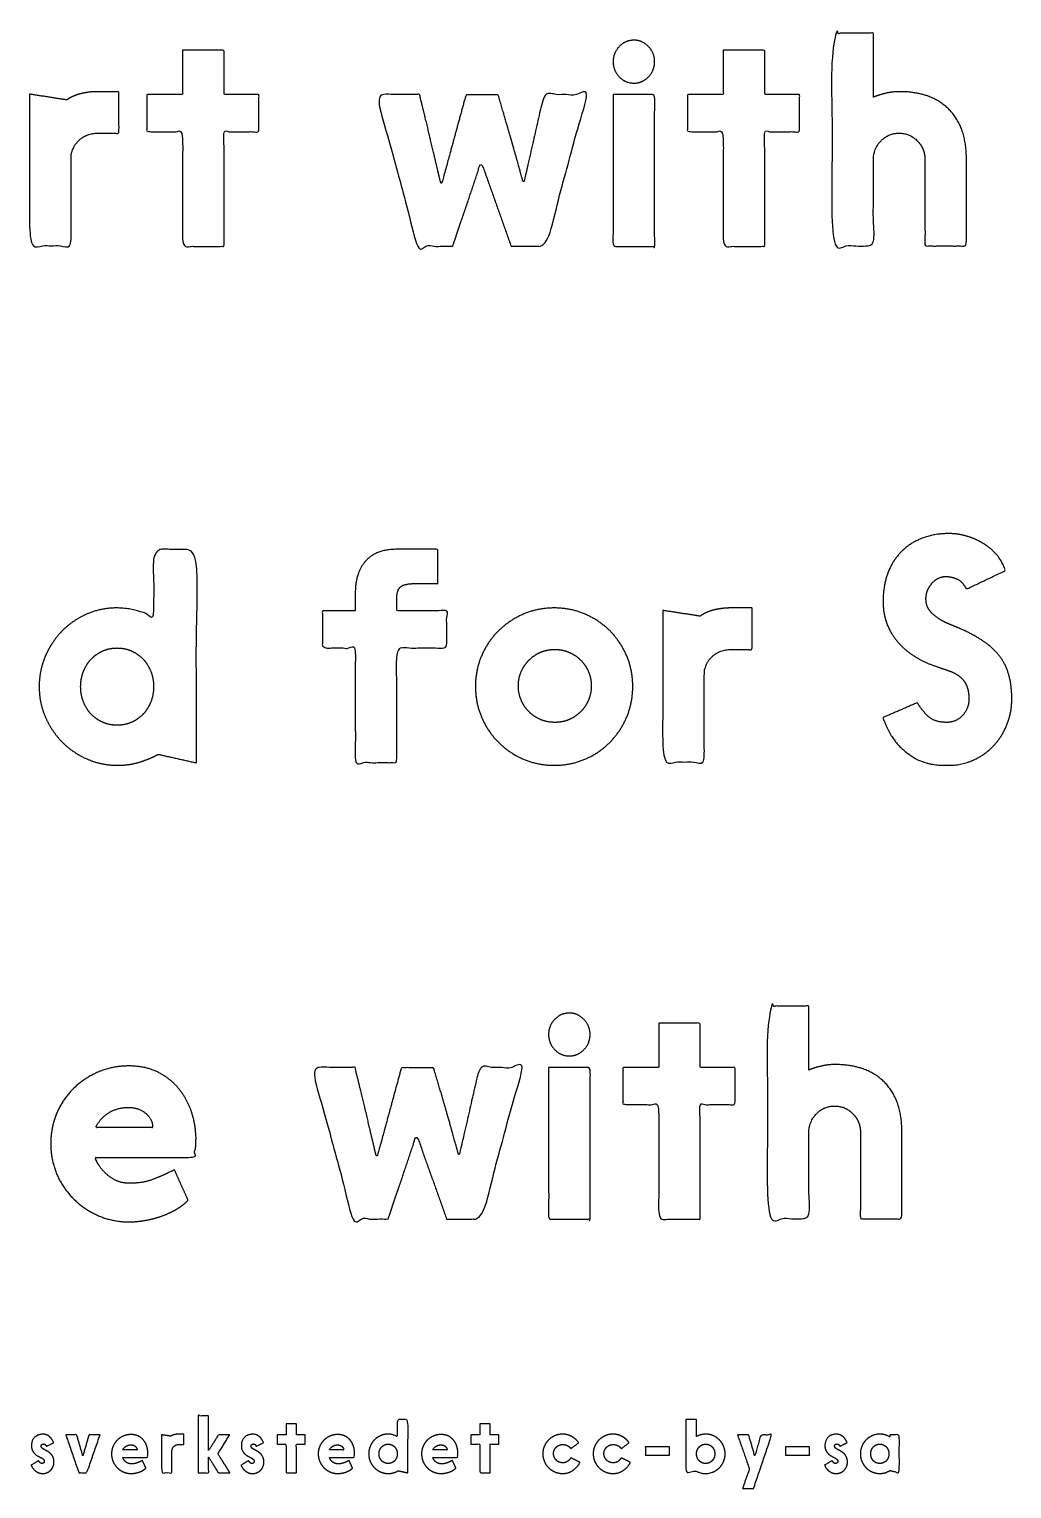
# Model space of a CAD drawing. Header units: millimetres. Extents: x 13 to 2477, y 20 to 1156.
# Drawn here: x 248.3 to 420, y 898.4 to 1153.5 of the extents above; entities that cross this region are included whole.
import ezdxf

# ---------------------------------------------------------------- set-up
doc = ezdxf.new("R2010")
doc.units = ezdxf.units.MM
doc.header["$MEASUREMENT"] = 0
doc.layers.add('Work layer', color=254, linetype='Continuous', true_color=0xdddddd)

msp = doc.modelspace()

# ---------------------------------------------------------------- linework, layer by layer
at = {"layer": 'Work layer'}
for points, knots in [([(395.85, 1141.64), (396.9, 1142.06), (398.03, 1142.33), (399.17, 1142.6), (400.38, 1142.6), (405.95, 1142.6), (409.03, 1139.53), (412.1, 1136.47), (412.1, 1130.84), (412.1, 1123.24), (412.1, 1115.63), (408.48, 1115.63), (404.85, 1115.63), (404.85, 1123.19), (404.85, 1130.74), (404.85, 1132.65), (403.53, 1134), (402.22, 1135.35), (400.35, 1135.35), (398.49, 1135.35), (397.17, 1134), (395.85, 1132.65), (395.85, 1130.74), (395.85, 1123.19), (395.85, 1115.63), (392.23, 1115.63), (388.6, 1115.63), (388.6, 1134.23), (388.6, 1152.82), (392.23, 1152.82), (395.85, 1152.82), (395.85, 1147.23), (395.85, 1141.64)], [0, 0, 0, 1, 1, 2, 2, 3, 3, 4, 4, 5, 5, 6, 6, 7, 7, 8, 8, 9, 9, 10, 10, 11, 11, 12, 12, 13, 13, 14, 14, 15, 15, 16, 16, 16]), ([(350.35, 1147.88), (350.35, 1149.35), (351.41, 1150.48), (352.47, 1151.6), (354.01, 1151.6), (355.43, 1151.6), (356.52, 1150.48), (357.6, 1149.35), (357.6, 1147.88), (357.6, 1146.29), (356.52, 1145.19), (355.43, 1144.1), (354.01, 1144.1), (352.47, 1144.1), (351.41, 1145.19), (350.35, 1146.29), (350.35, 1147.88)], [0, 0, 0, 1, 1, 2, 2, 3, 3, 4, 4, 5, 5, 6, 6, 7, 7, 8, 8, 8]), ([(275.1, 1149.85), (278.73, 1149.85), (282.35, 1149.85), (282.35, 1145.97), (282.35, 1142.1), (285.4, 1142.1), (288.45, 1142.1), (288.45, 1138.85), (288.45, 1135.6), (285.4, 1135.6), (282.35, 1135.6), (282.35, 1125.58), (282.35, 1115.56), (278.73, 1115.56), (275.1, 1115.56), (275.1, 1125.58), (275.1, 1135.6), (271.98, 1135.6), (268.85, 1135.6), (268.85, 1138.85), (268.85, 1142.1), (271.98, 1142.1), (275.1, 1142.1), (275.1, 1145.97), (275.1, 1149.85)], [0, 0, 0, 1, 1, 2, 2, 3, 3, 4, 4, 5, 5, 6, 6, 7, 7, 8, 8, 9, 9, 10, 10, 11, 11, 12, 12, 12]), ([(369.6, 1149.85), (373.23, 1149.85), (376.85, 1149.85), (376.85, 1145.97), (376.85, 1142.1), (379.9, 1142.1), (382.95, 1142.1), (382.95, 1138.85), (382.95, 1135.6), (379.9, 1135.6), (376.85, 1135.6), (376.85, 1125.58), (376.85, 1115.56), (373.23, 1115.56), (369.6, 1115.56), (369.6, 1125.58), (369.6, 1135.6), (366.48, 1135.6), (363.35, 1135.6), (363.35, 1138.85), (363.35, 1142.1), (366.48, 1142.1), (369.6, 1142.1), (369.6, 1145.97), (369.6, 1149.85)], [0, 0, 0, 1, 1, 2, 2, 3, 3, 4, 4, 5, 5, 6, 6, 7, 7, 8, 8, 9, 9, 10, 10, 11, 11, 12, 12, 12]), ([(332.52, 1115.6), (329.9, 1122.97), (327.27, 1130.33), (325.95, 1126.36), (324.89, 1123.18), (324.41, 1121.8), (323.96, 1120.5), (323.51, 1119.2), (323.17, 1118.14), (322.82, 1117.08), (322.58, 1116.39), (322.34, 1115.7), (322.29, 1115.6), (319.22, 1115.6), (316.14, 1115.6), (312.57, 1128.85), (308.99, 1142.1), (312.75, 1142.1), (316.51, 1142.1), (317.74, 1137.17), (318.45, 1134.12), (319.17, 1131.07), (319.56, 1129.4), (319.96, 1127.74), (320.09, 1127.18), (320.22, 1126.62), (320.28, 1126.62), (320.33, 1126.62), (320.44, 1126.73), (322.53, 1134.39), (324.62, 1142.04), (327.43, 1142.04), (330.24, 1142.04), (331.67, 1137.27), (332.52, 1134.31), (333.37, 1131.34), (333.82, 1129.7), (334.27, 1128.05), (334.43, 1127.47), (334.59, 1126.89), (334.64, 1126.89), (334.69, 1126.89), (334.8, 1126.99), (336.52, 1134.55), (338.24, 1142.1), (342.01, 1142.1), (345.77, 1142.1), (342.19, 1128.85), (338.61, 1115.6), (335.57, 1115.6), (332.52, 1115.6)], [0, 0, 0, 1, 1, 2, 2, 3, 3, 4, 4, 5, 5, 6, 6, 7, 7, 8, 8, 9, 9, 10, 10, 11, 11, 12, 12, 13, 13, 14, 14, 15, 15, 16, 16, 17, 17, 18, 18, 19, 19, 20, 20, 21, 21, 22, 22, 23, 23, 24, 24, 25, 25, 25]), ([(248.35, 1142.17), (251.6, 1141.67), (254.86, 1141.16), (256.03, 1141.96), (257.43, 1142.28), (258.84, 1142.6), (260.22, 1142.6), (262.1, 1142.6), (263.98, 1142.6), (263.98, 1138.97), (263.98, 1135.34), (262.1, 1135.34), (260.22, 1135.34), (258.36, 1135.34), (257.03, 1134.14), (255.71, 1132.95), (255.6, 1131.09), (255.6, 1123.38), (255.6, 1115.67), (251.98, 1115.67), (248.35, 1115.67), (248.35, 1128.92), (248.35, 1142.17)], [0, 0, 0, 1, 1, 2, 2, 3, 3, 4, 4, 5, 5, 6, 6, 7, 7, 8, 8, 9, 9, 10, 10, 11, 11, 11]), ([(350.35, 1142.1), (353.98, 1142.1), (357.6, 1142.1), (357.6, 1128.82), (357.6, 1115.54), (353.98, 1115.54), (350.35, 1115.54), (350.35, 1128.82), (350.35, 1142.1)], [0, 0, 0, 1, 1, 2, 2, 3, 3, 4, 4, 4]), ([(403.51, 1035.81), (404.3, 1034.49), (405.42, 1033.43), (406.55, 1032.37), (408.65, 1032.37), (410.33, 1032.37), (411.43, 1033.59), (412.53, 1034.81), (412.53, 1036.4), (412.53, 1037.83), (412.14, 1038.76), (411.74, 1039.69), (411.03, 1040.3), (410.32, 1040.91), (409.3, 1041.28), (408.27, 1041.65), (407.06, 1042.08), (405, 1042.71), (403.27, 1043.77), (401.53, 1044.83), (400.24, 1046.27), (398.95, 1047.7), (398.24, 1049.53), (397.53, 1051.36), (397.53, 1053.53), (397.53, 1056.24), (398.34, 1058.42), (399.16, 1060.59), (400.65, 1062.13), (402.15, 1063.67), (404.28, 1064.52), (406.41, 1065.37), (409.06, 1065.37), (410.49, 1065.37), (412.03, 1064.95), (413.56, 1064.53), (414.91, 1063.73), (416.27, 1062.92), (417.33, 1061.72), (418.39, 1060.52), (418.92, 1058.91), (415.5, 1057.27), (412.08, 1055.64), (411.45, 1057.02), (410.41, 1057.44), (409.38, 1057.87), (408.58, 1057.87), (407.1, 1057.87), (406.07, 1056.67), (405.03, 1055.47), (405.03, 1053.98), (405.03, 1052.81), (405.61, 1052.01), (406.19, 1051.21), (407.06, 1050.63), (407.93, 1050.04), (408.87, 1049.64), (409.82, 1049.24), (410.61, 1048.92), (413.08, 1047.86), (414.87, 1046.69), (416.66, 1045.52), (417.8, 1044.08), (418.93, 1042.64), (419.48, 1040.78), (420.03, 1038.92), (420.03, 1036.47), (420.03, 1034.07), (419.17, 1031.94), (418.3, 1029.81), (416.81, 1028.24), (415.31, 1026.67), (413.29, 1025.77), (411.27, 1024.87), (408.97, 1024.87), (408.73, 1024.87), (408.49, 1024.87), (405.14, 1024.87), (403.01, 1026.16), (400.89, 1027.46), (399.68, 1029.04), (398.27, 1030.83), (397.53, 1033.21), (400.52, 1034.51), (403.51, 1035.81)], [0, 0, 0, 1, 1, 2, 2, 3, 3, 4, 4, 5, 5, 6, 6, 7, 7, 8, 8, 9, 9, 10, 10, 11, 11, 12, 12, 13, 13, 14, 14, 15, 15, 16, 16, 17, 17, 18, 18, 19, 19, 20, 20, 21, 21, 22, 22, 23, 23, 24, 24, 25, 25, 26, 26, 27, 27, 28, 28, 29, 29, 30, 30, 31, 31, 32, 32, 33, 33, 34, 34, 35, 35, 36, 36, 37, 37, 38, 38, 39, 39, 40, 40, 41, 41, 42, 42, 42]), ([(277.53, 1025.29), (274.19, 1026.04), (270.84, 1026.79), (269.41, 1025.99), (267.6, 1025.43), (265.8, 1024.87), (263.73, 1024.87), (260.91, 1024.87), (258.42, 1025.96), (255.93, 1027.05), (254.07, 1028.91), (252.21, 1030.78), (251.12, 1033.29), (250.03, 1035.79), (250.03, 1038.62), (250.03, 1041.44), (251.11, 1043.95), (252.18, 1046.45), (254.01, 1048.32), (255.84, 1050.18), (258.31, 1051.27), (260.77, 1052.37), (263.54, 1052.37), (265.37, 1052.37), (266.99, 1051.92), (268.62, 1051.48), (270.03, 1050.69), (270.03, 1056.63), (270.03, 1062.57), (273.78, 1062.57), (277.53, 1062.57), (277.53, 1043.93), (277.53, 1025.29)], [0, 0, 0, 1, 1, 2, 2, 3, 3, 4, 4, 5, 5, 6, 6, 7, 7, 8, 8, 9, 9, 10, 10, 11, 11, 12, 12, 13, 13, 14, 14, 15, 15, 16, 16, 16]), ([(305.28, 1054.95), (305.28, 1058.52), (307.09, 1060.57), (308.91, 1062.62), (312.48, 1062.62), (316.08, 1062.62), (319.69, 1062.62), (319.69, 1059.62), (319.69, 1056.62), (317.57, 1056.62), (315.45, 1056.62), (314.02, 1056.62), (313.27, 1056.11), (312.53, 1055.6), (312.53, 1053.96), (312.53, 1052.91), (312.53, 1051.87), (316.91, 1051.87), (321.28, 1051.87), (321.28, 1048.62), (321.28, 1045.37), (316.91, 1045.37), (312.53, 1045.37), (312.53, 1035.35), (312.53, 1025.33), (308.91, 1025.33), (305.28, 1025.33), (305.28, 1035.35), (305.28, 1045.37), (302.41, 1045.37), (299.53, 1045.37), (299.53, 1048.62), (299.53, 1051.87), (302.41, 1051.87), (305.28, 1051.87), (305.28, 1053.41), (305.28, 1054.95)], [0, 0, 0, 1, 1, 2, 2, 3, 3, 4, 4, 5, 5, 6, 6, 7, 7, 8, 8, 9, 9, 10, 10, 11, 11, 12, 12, 13, 13, 14, 14, 15, 15, 16, 16, 17, 17, 18, 18, 18]), ([(326.28, 1038.67), (326.28, 1041.49), (327.35, 1044), (328.41, 1046.5), (330.31, 1048.37), (332.2, 1050.23), (334.7, 1051.3), (337.21, 1052.37), (340.09, 1052.37), (342.91, 1052.37), (345.41, 1051.3), (347.92, 1050.23), (349.78, 1048.37), (351.65, 1046.5), (352.72, 1044), (353.78, 1041.49), (353.78, 1038.67), (353.78, 1035.79), (352.72, 1033.29), (351.65, 1030.78), (349.78, 1028.89), (347.92, 1027), (345.41, 1025.93), (342.91, 1024.87), (340.09, 1024.87), (337.21, 1024.87), (334.7, 1025.93), (332.2, 1027), (330.31, 1028.89), (328.41, 1030.78), (327.35, 1033.29), (326.28, 1035.79), (326.28, 1038.67)], [0, 0, 0, 1, 1, 2, 2, 3, 3, 4, 4, 5, 5, 6, 6, 7, 7, 8, 8, 9, 9, 10, 10, 11, 11, 12, 12, 13, 13, 14, 14, 15, 15, 16, 16, 16]), ([(359.03, 1051.94), (362.28, 1051.44), (365.54, 1050.93), (366.71, 1051.73), (368.11, 1052.05), (369.52, 1052.37), (370.9, 1052.37), (372.78, 1052.37), (374.66, 1052.37), (374.66, 1048.73), (374.66, 1045.1), (372.78, 1045.1), (370.9, 1045.1), (369.04, 1045.1), (367.71, 1043.91), (366.39, 1042.72), (366.28, 1040.86), (366.28, 1033.15), (366.28, 1025.44), (362.66, 1025.44), (359.03, 1025.44), (359.03, 1038.69), (359.03, 1051.94)], [0, 0, 0, 1, 1, 2, 2, 3, 3, 4, 4, 5, 5, 6, 6, 7, 7, 8, 8, 9, 9, 10, 10, 11, 11, 11]), ([(257.28, 1038.62), (257.28, 1037.2), (257.77, 1035.95), (258.27, 1034.7), (259.12, 1033.8), (259.98, 1032.9), (261.14, 1032.38), (262.31, 1031.87), (263.66, 1031.87), (265, 1031.87), (266.17, 1032.38), (267.34, 1032.9), (268.19, 1033.8), (269.05, 1034.7), (269.54, 1035.95), (270.03, 1037.2), (270.03, 1038.62), (270.03, 1040.03), (269.54, 1041.28), (269.05, 1042.53), (268.19, 1043.43), (267.34, 1044.33), (266.17, 1044.85), (265, 1045.37), (263.66, 1045.37), (262.31, 1045.37), (261.14, 1044.85), (259.98, 1044.33), (259.12, 1043.43), (258.27, 1042.53), (257.77, 1041.28), (257.28, 1040.03), (257.28, 1038.62)], [0, 0, 0, 1, 1, 2, 2, 3, 3, 4, 4, 5, 5, 6, 6, 7, 7, 8, 8, 9, 9, 10, 10, 11, 11, 12, 12, 13, 13, 14, 14, 15, 15, 16, 16, 16]), ([(333.78, 1038.77), (333.78, 1037.4), (334.28, 1036.25), (334.78, 1035.09), (335.64, 1034.23), (336.51, 1033.36), (337.66, 1032.86), (338.82, 1032.37), (340.18, 1032.37), (341.5, 1032.37), (342.65, 1032.86), (343.81, 1033.36), (344.67, 1034.23), (345.54, 1035.09), (346.03, 1036.25), (346.53, 1037.4), (346.53, 1038.77), (346.53, 1040.08), (346.03, 1041.23), (345.54, 1042.39), (344.67, 1043.25), (343.81, 1044.12), (342.65, 1044.62), (341.5, 1045.12), (340.18, 1045.12), (338.82, 1045.12), (337.66, 1044.62), (336.51, 1044.12), (335.64, 1043.25), (334.78, 1042.39), (334.28, 1041.23), (333.78, 1040.08), (333.78, 1038.77)], [0, 0, 0, 1, 1, 2, 2, 3, 3, 4, 4, 5, 5, 6, 6, 7, 7, 8, 8, 9, 9, 10, 10, 11, 11, 12, 12, 13, 13, 14, 14, 15, 15, 16, 16, 16]), ([(384.57, 971.61), (385.62, 972.04), (386.75, 972.3), (387.88, 972.57), (389.09, 972.57), (394.67, 972.57), (397.74, 969.51), (400.82, 966.44), (400.82, 960.82), (400.82, 953.21), (400.82, 945.61), (397.19, 945.61), (393.57, 945.61), (393.57, 953.16), (393.57, 960.71), (393.57, 962.62), (392.25, 963.97), (390.93, 965.32), (389.07, 965.32), (387.21, 965.32), (385.89, 963.97), (384.57, 962.62), (384.57, 960.71), (384.57, 953.16), (384.57, 945.61), (380.94, 945.61), (377.32, 945.61), (377.32, 964.2), (377.32, 982.79), (380.94, 982.79), (384.57, 982.79), (384.57, 977.2), (384.57, 971.61)], [0, 0, 0, 1, 1, 2, 2, 3, 3, 4, 4, 5, 5, 6, 6, 7, 7, 8, 8, 9, 9, 10, 10, 11, 11, 12, 12, 13, 13, 14, 14, 15, 15, 16, 16, 16]), ([(339.07, 977.85), (339.07, 979.33), (340.13, 980.45), (341.19, 981.57), (342.72, 981.57), (344.15, 981.57), (345.24, 980.45), (346.32, 979.33), (346.32, 977.85), (346.32, 976.26), (345.24, 975.17), (344.15, 974.07), (342.72, 974.07), (341.19, 974.07), (340.13, 975.17), (339.07, 976.26), (339.07, 977.85)], [0, 0, 0, 1, 1, 2, 2, 3, 3, 4, 4, 5, 5, 6, 6, 7, 7, 8, 8, 8]), ([(358.32, 979.82), (361.94, 979.82), (365.57, 979.82), (365.57, 975.95), (365.57, 972.07), (368.62, 972.07), (371.66, 972.07), (371.66, 968.82), (371.66, 965.57), (368.62, 965.57), (365.57, 965.57), (365.57, 955.55), (365.57, 945.54), (361.94, 945.54), (358.32, 945.54), (358.32, 955.55), (358.32, 965.57), (355.19, 965.57), (352.07, 965.57), (352.07, 968.82), (352.07, 972.07), (355.19, 972.07), (358.32, 972.07), (358.32, 975.95), (358.32, 979.82)], [0, 0, 0, 1, 1, 2, 2, 3, 3, 4, 4, 5, 5, 6, 6, 7, 7, 8, 8, 9, 9, 10, 10, 11, 11, 12, 12, 12]), ([(265.78, 951.82), (268.27, 951.82), (270.1, 952.56), (271.93, 953.3), (273.31, 953.99), (273.49, 954.07), (273.68, 954.15), (274.87, 951.5), (276.06, 948.85), (275.11, 947.89), (273.84, 947.17), (272.57, 946.45), (271.21, 946), (269.86, 945.55), (268.46, 945.31), (267.05, 945.07), (265.78, 945.07), (262.92, 945.07), (260.43, 946.13), (257.94, 947.19), (256.06, 949.07), (254.17, 950.95), (253.11, 953.43), (252.05, 955.92), (252.05, 958.78), (252.05, 961.58), (253.11, 964.07), (254.17, 966.56), (256.03, 968.38), (257.88, 970.2), (260.37, 971.26), (262.87, 972.32), (265.67, 972.32), (268.75, 972.32), (270.98, 971.13), (273.2, 969.95), (274.63, 968.1), (276.06, 966.25), (276.75, 964), (277.44, 961.76), (277.44, 959.6), (277.44, 957.91), (277.01, 956.32), (268.54, 956.32), (260.06, 956.32), (259.9, 956.32), (259.9, 956.03), (260.64, 954.35), (262.2, 953.08), (263.76, 951.82), (265.78, 951.82)], [0, 0, 0, 1, 1, 2, 2, 3, 3, 4, 4, 5, 5, 6, 6, 7, 7, 8, 8, 9, 9, 10, 10, 11, 11, 12, 12, 13, 13, 14, 14, 15, 15, 16, 16, 17, 17, 18, 18, 19, 19, 20, 20, 21, 21, 22, 22, 23, 23, 24, 24, 25, 25, 25]), ([(321.24, 945.57), (318.61, 952.94), (315.99, 960.31), (314.67, 956.33), (313.6, 953.15), (313.13, 951.77), (312.68, 950.47), (312.23, 949.18), (311.88, 948.12), (311.54, 947.06), (311.3, 946.37), (311.06, 945.68), (311.01, 945.57), (307.93, 945.57), (304.86, 945.57), (301.28, 958.82), (297.71, 972.07), (301.47, 972.07), (305.23, 972.07), (306.45, 967.14), (307.17, 964.1), (307.88, 961.05), (308.28, 959.38), (308.67, 957.71), (308.81, 957.15), (308.94, 956.6), (309, 956.6), (309.05, 956.6), (309.16, 956.7), (311.25, 964.36), (313.34, 972.02), (316.15, 972.02), (318.96, 972.02), (320.39, 967.25), (321.24, 964.28), (322.08, 961.31), (322.54, 959.67), (322.99, 958.03), (323.15, 957.44), (323.3, 956.86), (323.36, 956.86), (323.41, 956.86), (323.51, 956.97), (325.24, 964.52), (326.96, 972.07), (330.72, 972.07), (334.49, 972.07), (330.91, 958.82), (327.33, 945.57), (324.28, 945.57), (321.24, 945.57)], [0, 0, 0, 1, 1, 2, 2, 3, 3, 4, 4, 5, 5, 6, 6, 7, 7, 8, 8, 9, 9, 10, 10, 11, 11, 12, 12, 13, 13, 14, 14, 15, 15, 16, 16, 17, 17, 18, 18, 19, 19, 20, 20, 21, 21, 22, 22, 23, 23, 24, 24, 25, 25, 25]), ([(339.07, 972.07), (342.69, 972.07), (346.32, 972.07), (346.32, 958.79), (346.32, 945.52), (342.69, 945.52), (339.07, 945.52), (339.07, 958.79), (339.07, 972.07)], [0, 0, 0, 1, 1, 2, 2, 3, 3, 4, 4, 4]), ([(265.62, 965.07), (263.76, 965.07), (262.31, 964.2), (260.85, 963.32), (260.06, 961.88), (260.06, 961.83), (260.03, 961.8), (260, 961.78), (260, 961.73), (260, 961.57), (260.21, 961.57), (264.93, 961.57), (269.65, 961.57), (269.86, 961.57), (269.86, 961.67), (269.86, 962.96), (268.67, 964.02), (267.48, 965.07), (265.62, 965.07)], [0, 0, 0, 1, 1, 2, 2, 3, 3, 4, 4, 5, 5, 6, 6, 7, 7, 8, 8, 9, 9, 9]), ([(279.62, 905.18), (279.62, 905.14), (279.63, 905.14), (279.65, 905.14), (279.67, 905.16), (280.51, 906.5), (281.35, 907.84), (282.34, 907.84), (283.33, 907.84), (282.32, 906.23), (281.32, 904.62), (281.29, 904.57), (281.29, 904.56), (281.29, 904.53), (281.32, 904.48), (282.34, 902.85), (283.37, 901.22), (282.36, 901.22), (281.34, 901.22), (280.79, 902.1), (280.45, 902.64), (280.12, 903.18), (279.94, 903.47), (279.72, 903.81), (279.65, 903.95), (279.62, 903.95), (279.62, 903.88), (279.62, 902.55), (279.62, 901.22), (278.71, 901.22), (277.81, 901.22), (277.81, 906.19), (277.81, 911.17), (278.71, 911.17), (279.62, 911.17), (279.62, 908.17), (279.62, 905.18)], [0, 0, 0, 1, 1, 2, 2, 3, 3, 4, 4, 5, 5, 6, 6, 7, 7, 8, 8, 9, 9, 10, 10, 11, 11, 12, 12, 13, 13, 14, 14, 15, 15, 16, 16, 17, 17, 18, 18, 18]), ([(293.18, 909.78), (294.09, 909.78), (294.99, 909.78), (294.99, 908.81), (294.99, 907.84), (295.76, 907.84), (296.52, 907.84), (296.52, 907.03), (296.52, 906.22), (295.76, 906.22), (294.99, 906.22), (294.99, 903.71), (294.99, 901.21), (294.09, 901.21), (293.18, 901.21), (293.18, 903.71), (293.18, 906.22), (292.4, 906.22), (291.62, 906.22), (291.62, 907.03), (291.62, 907.84), (292.4, 907.84), (293.18, 907.84), (293.18, 908.81), (293.18, 909.78)], [0, 0, 0, 1, 1, 2, 2, 3, 3, 4, 4, 5, 5, 6, 6, 7, 7, 8, 8, 9, 9, 10, 10, 11, 11, 12, 12, 12]), ([(314.49, 901.2), (313.66, 901.38), (312.82, 901.57), (312.46, 901.37), (312.01, 901.23), (311.56, 901.09), (311.04, 901.09), (310.34, 901.09), (309.72, 901.36), (309.09, 901.64), (308.63, 902.1), (308.16, 902.57), (307.89, 903.2), (307.62, 903.82), (307.62, 904.53), (307.62, 905.23), (307.89, 905.86), (308.16, 906.49), (308.61, 906.95), (309.07, 907.42), (309.69, 907.69), (310.3, 907.97), (311, 907.97), (311.45, 907.97), (311.86, 907.86), (312.27, 907.74), (312.62, 907.55), (312.62, 909.03), (312.62, 910.52), (313.56, 910.52), (314.49, 910.52), (314.49, 905.86), (314.49, 901.2)], [0, 0, 0, 1, 1, 2, 2, 3, 3, 4, 4, 5, 5, 6, 6, 7, 7, 8, 8, 9, 9, 10, 10, 11, 11, 12, 12, 13, 13, 14, 14, 15, 15, 16, 16, 16]), ([(327.06, 909.78), (327.96, 909.78), (328.87, 909.78), (328.87, 908.81), (328.87, 907.84), (329.63, 907.84), (330.39, 907.84), (330.39, 907.03), (330.39, 906.22), (329.63, 906.22), (328.87, 906.22), (328.87, 903.71), (328.87, 901.21), (327.96, 901.21), (327.06, 901.21), (327.06, 903.71), (327.06, 906.22), (326.27, 906.22), (325.49, 906.22), (325.49, 907.03), (325.49, 907.84), (326.27, 907.84), (327.06, 907.84), (327.06, 908.81), (327.06, 909.78)], [0, 0, 0, 1, 1, 2, 2, 3, 3, 4, 4, 5, 5, 6, 6, 7, 7, 8, 8, 9, 9, 10, 10, 11, 11, 12, 12, 12]), ([(363.06, 910.53), (363.99, 910.53), (364.93, 910.53), (364.92, 909.04), (364.92, 907.55), (365.27, 907.74), (365.68, 907.86), (366.09, 907.97), (366.55, 907.97), (367.24, 907.97), (367.86, 907.69), (368.47, 907.42), (368.93, 906.95), (369.39, 906.49), (369.66, 905.86), (369.93, 905.23), (369.93, 904.53), (369.93, 903.82), (369.66, 903.2), (369.39, 902.57), (368.92, 902.1), (368.46, 901.64), (367.83, 901.36), (367.21, 901.09), (366.51, 901.09), (365.99, 901.09), (365.54, 901.23), (365.09, 901.37), (364.73, 901.57), (363.89, 901.38), (363.06, 901.2), (363.06, 905.86), (363.06, 910.53)], [0, 0, 0, 1, 1, 2, 2, 3, 3, 4, 4, 5, 5, 6, 6, 7, 7, 8, 8, 9, 9, 10, 10, 11, 11, 12, 12, 13, 13, 14, 14, 15, 15, 16, 16, 16]), ([(249.88, 903.31), (250.06, 903.16), (250.18, 903), (250.3, 902.84), (250.56, 902.84), (250.68, 902.84), (250.8, 902.95), (250.93, 903.07), (250.93, 903.23), (250.93, 903.45), (250.72, 903.62), (250.5, 903.8), (250.31, 903.89), (250.23, 903.91), (250.19, 903.94), (250, 904.03), (249.74, 904.17), (249.49, 904.31), (249.25, 904.54), (249.02, 904.78), (248.85, 905.12), (248.68, 905.47), (248.68, 905.96), (248.68, 906.87), (249.22, 907.41), (249.77, 907.96), (250.7, 907.96), (251.23, 907.94), (251.58, 907.72), (251.93, 907.49), (252.15, 907.21), (252.39, 906.88), (252.56, 906.48), (251.92, 906.16), (251.29, 905.84), (251.22, 906.02), (251.09, 906.13), (250.97, 906.25), (250.74, 906.25), (250.62, 906.25), (250.49, 906.15), (250.37, 906.05), (250.37, 905.89), (250.37, 905.68), (250.53, 905.54), (250.7, 905.4), (250.95, 905.26), (251.2, 905.12), (251.49, 904.96), (251.79, 904.79), (252.04, 904.55), (252.29, 904.31), (252.46, 903.95), (252.62, 903.6), (252.62, 903.08), (252.62, 902.67), (252.46, 902.3), (252.31, 901.94), (252.05, 901.67), (251.78, 901.4), (251.43, 901.25), (251.08, 901.09), (250.68, 901.09), (250.1, 901.09), (249.71, 901.32), (249.32, 901.55), (249.08, 901.82), (248.79, 902.14), (248.62, 902.55), (249.25, 902.93), (249.88, 903.31)], [0, 0, 0, 1, 1, 2, 2, 3, 3, 4, 4, 5, 5, 6, 6, 7, 7, 8, 8, 9, 9, 10, 10, 11, 11, 12, 12, 13, 13, 14, 14, 15, 15, 16, 16, 17, 17, 18, 18, 19, 19, 20, 20, 21, 21, 22, 22, 23, 23, 24, 24, 25, 25, 26, 26, 27, 27, 28, 28, 29, 29, 30, 30, 31, 31, 32, 32, 33, 33, 34, 34, 35, 35, 35]), ([(260.67, 907.84), (259.52, 904.53), (258.36, 901.22), (257.67, 901.22), (256.97, 901.22), (255.82, 904.53), (254.67, 907.84), (255.63, 907.84), (256.59, 907.84), (257.11, 906.07), (257.63, 904.29), (257.63, 904.28), (257.63, 904.26), (257.63, 904.24), (257.66, 904.24), (257.67, 904.25), (257.69, 904.26), (257.69, 904.28), (257.7, 904.29), (258.22, 906.07), (258.73, 907.84), (259.7, 907.84), (260.67, 907.84)], [0, 0, 0, 1, 1, 2, 2, 3, 3, 4, 4, 5, 5, 6, 6, 7, 7, 8, 8, 9, 9, 10, 10, 11, 11, 11]), ([(266.11, 902.78), (266.73, 902.78), (267.19, 902.96), (267.65, 903.15), (267.99, 903.32), (268.04, 903.34), (268.08, 903.36), (268.38, 902.7), (268.68, 902.03), (268.44, 901.8), (268.12, 901.62), (267.81, 901.44), (267.47, 901.32), (267.13, 901.21), (266.78, 901.15), (266.43, 901.09), (266.11, 901.09), (265.39, 901.09), (264.77, 901.36), (264.15, 901.62), (263.68, 902.09), (263.21, 902.56), (262.94, 903.18), (262.68, 903.8), (262.68, 904.52), (262.68, 905.22), (262.94, 905.84), (263.21, 906.46), (263.67, 906.92), (264.13, 907.37), (264.76, 907.64), (265.38, 907.9), (266.08, 907.9), (266.85, 907.9), (267.41, 907.61), (267.96, 907.31), (268.32, 906.85), (268.68, 906.39), (268.85, 905.82), (269.02, 905.26), (269.02, 904.72), (269.02, 904.3), (268.92, 903.9), (266.8, 903.9), (264.68, 903.9), (264.64, 903.9), (264.64, 903.83), (264.82, 903.41), (265.21, 903.09), (265.61, 902.78), (266.11, 902.78)], [0, 0, 0, 1, 1, 2, 2, 3, 3, 4, 4, 5, 5, 6, 6, 7, 7, 8, 8, 9, 9, 10, 10, 11, 11, 12, 12, 13, 13, 14, 14, 15, 15, 16, 16, 17, 17, 18, 18, 19, 19, 20, 20, 21, 21, 22, 22, 23, 23, 24, 24, 25, 25, 25]), ([(266.07, 906.09), (265.61, 906.09), (265.24, 905.87), (264.88, 905.65), (264.68, 905.29), (264.68, 905.28), (264.67, 905.27), (264.67, 905.27), (264.67, 905.26), (264.67, 905.22), (264.72, 905.22), (265.9, 905.22), (267.08, 905.22), (267.13, 905.22), (267.13, 905.24), (267.13, 905.56), (266.83, 905.83), (266.53, 906.09), (266.07, 906.09)], [0, 0, 0, 1, 1, 2, 2, 3, 3, 4, 4, 5, 5, 6, 6, 7, 7, 8, 8, 9, 9, 9]), ([(271.43, 907.86), (272.24, 907.73), (273.06, 907.61), (273.35, 907.81), (273.7, 907.89), (274.05, 907.97), (274.4, 907.97), (274.87, 907.97), (275.34, 907.97), (275.34, 907.06), (275.34, 906.15), (274.87, 906.15), (274.4, 906.15), (273.93, 906.15), (273.6, 905.85), (273.27, 905.55), (273.24, 905.09), (273.24, 903.16), (273.24, 901.23), (272.34, 901.23), (271.43, 901.23), (271.43, 904.55), (271.43, 907.86)], [0, 0, 0, 1, 1, 2, 2, 3, 3, 4, 4, 5, 5, 6, 6, 7, 7, 8, 8, 9, 9, 10, 10, 11, 11, 11]), ([(286.57, 903.31), (286.75, 903.16), (286.87, 903), (286.99, 902.84), (287.24, 902.84), (287.36, 902.84), (287.49, 902.95), (287.62, 903.07), (287.62, 903.23), (287.62, 903.45), (287.4, 903.62), (287.19, 903.8), (286.99, 903.89), (286.91, 903.91), (286.87, 903.94), (286.69, 904.03), (286.43, 904.17), (286.17, 904.31), (285.94, 904.54), (285.71, 904.78), (285.54, 905.12), (285.37, 905.47), (285.37, 905.96), (285.37, 906.87), (285.91, 907.41), (286.45, 907.96), (287.39, 907.96), (287.92, 907.94), (288.27, 907.72), (288.62, 907.49), (288.84, 907.21), (289.08, 906.88), (289.24, 906.48), (288.61, 906.16), (287.97, 905.84), (287.9, 906.02), (287.78, 906.13), (287.66, 906.25), (287.43, 906.25), (287.3, 906.25), (287.18, 906.15), (287.06, 906.05), (287.06, 905.89), (287.06, 905.68), (287.22, 905.54), (287.38, 905.4), (287.64, 905.26), (287.89, 905.12), (288.18, 904.96), (288.47, 904.79), (288.73, 904.55), (288.98, 904.31), (289.14, 903.95), (289.31, 903.6), (289.31, 903.08), (289.31, 902.67), (289.15, 902.3), (289, 901.94), (288.73, 901.67), (288.47, 901.4), (288.12, 901.25), (287.77, 901.09), (287.37, 901.09), (286.79, 901.09), (286.4, 901.32), (286.01, 901.55), (285.76, 901.82), (285.48, 902.14), (285.31, 902.55), (285.94, 902.93), (286.57, 903.31)], [0, 0, 0, 1, 1, 2, 2, 3, 3, 4, 4, 5, 5, 6, 6, 7, 7, 8, 8, 9, 9, 10, 10, 11, 11, 12, 12, 13, 13, 14, 14, 15, 15, 16, 16, 17, 17, 18, 18, 19, 19, 20, 20, 21, 21, 22, 22, 23, 23, 24, 24, 25, 25, 26, 26, 27, 27, 28, 28, 29, 29, 30, 30, 31, 31, 32, 32, 33, 33, 34, 34, 35, 35, 35]), ([(302.23, 902.78), (302.86, 902.78), (303.31, 902.96), (303.77, 903.15), (304.12, 903.32), (304.16, 903.34), (304.21, 903.36), (304.51, 902.7), (304.8, 902.03), (304.57, 901.8), (304.25, 901.62), (303.93, 901.44), (303.59, 901.32), (303.25, 901.21), (302.9, 901.15), (302.55, 901.09), (302.23, 901.09), (301.52, 901.09), (300.9, 901.36), (300.27, 901.62), (299.8, 902.09), (299.33, 902.56), (299.07, 903.18), (298.8, 903.8), (298.8, 904.52), (298.8, 905.22), (299.07, 905.84), (299.33, 906.46), (299.8, 906.92), (300.26, 907.37), (300.88, 907.64), (301.51, 907.9), (302.21, 907.9), (302.98, 907.9), (303.53, 907.61), (304.09, 907.31), (304.45, 906.85), (304.8, 906.39), (304.98, 905.82), (305.15, 905.26), (305.15, 904.72), (305.15, 904.3), (305.04, 903.9), (302.92, 903.9), (300.8, 903.9), (300.76, 903.9), (300.76, 903.83), (300.95, 903.41), (301.34, 903.09), (301.73, 902.78), (302.23, 902.78)], [0, 0, 0, 1, 1, 2, 2, 3, 3, 4, 4, 5, 5, 6, 6, 7, 7, 8, 8, 9, 9, 10, 10, 11, 11, 12, 12, 13, 13, 14, 14, 15, 15, 16, 16, 17, 17, 18, 18, 19, 19, 20, 20, 21, 21, 22, 22, 23, 23, 24, 24, 25, 25, 25]), ([(302.19, 906.09), (301.73, 906.09), (301.37, 905.87), (301, 905.65), (300.8, 905.29), (300.8, 905.28), (300.8, 905.27), (300.79, 905.27), (300.79, 905.26), (300.79, 905.22), (300.84, 905.22), (302.02, 905.22), (303.2, 905.22), (303.25, 905.22), (303.25, 905.24), (303.25, 905.56), (302.96, 905.83), (302.66, 906.09), (302.19, 906.09)], [0, 0, 0, 1, 1, 2, 2, 3, 3, 4, 4, 5, 5, 6, 6, 7, 7, 8, 8, 9, 9, 9]), ([(309.43, 904.53), (309.43, 904.18), (309.55, 903.86), (309.68, 903.55), (309.89, 903.32), (310.11, 903.1), (310.4, 902.97), (310.69, 902.84), (311.03, 902.84), (311.36, 902.84), (311.65, 902.97), (311.95, 903.1), (312.16, 903.32), (312.37, 903.55), (312.5, 903.86), (312.62, 904.18), (312.62, 904.53), (312.62, 904.88), (312.5, 905.2), (312.37, 905.51), (312.16, 905.73), (311.95, 905.96), (311.65, 906.09), (311.36, 906.22), (311.03, 906.22), (310.69, 906.22), (310.4, 906.09), (310.11, 905.96), (309.89, 905.73), (309.68, 905.51), (309.55, 905.2), (309.43, 904.88), (309.43, 904.53)], [0, 0, 0, 1, 1, 2, 2, 3, 3, 4, 4, 5, 5, 6, 6, 7, 7, 8, 8, 9, 9, 10, 10, 11, 11, 12, 12, 13, 13, 14, 14, 15, 15, 16, 16, 16]), ([(320.3, 902.78), (320.92, 902.78), (321.38, 902.96), (321.83, 903.15), (322.18, 903.32), (322.23, 903.34), (322.27, 903.36), (322.57, 902.7), (322.87, 902.03), (322.63, 901.8), (322.31, 901.62), (321.99, 901.44), (321.66, 901.32), (321.32, 901.21), (320.97, 901.15), (320.62, 901.09), (320.3, 901.09), (319.58, 901.09), (318.96, 901.36), (318.34, 901.62), (317.87, 902.09), (317.4, 902.56), (317.13, 903.18), (316.87, 903.8), (316.87, 904.52), (316.87, 905.22), (317.13, 905.84), (317.4, 906.46), (317.86, 906.92), (318.32, 907.37), (318.95, 907.64), (319.57, 907.9), (320.27, 907.9), (321.04, 907.9), (321.6, 907.61), (322.15, 907.31), (322.51, 906.85), (322.87, 906.39), (323.04, 905.82), (323.21, 905.26), (323.21, 904.72), (323.21, 904.3), (323.11, 903.9), (320.99, 903.9), (318.87, 903.9), (318.83, 903.9), (318.83, 903.83), (319.01, 903.41), (319.4, 903.09), (319.79, 902.78), (320.3, 902.78)], [0, 0, 0, 1, 1, 2, 2, 3, 3, 4, 4, 5, 5, 6, 6, 7, 7, 8, 8, 9, 9, 10, 10, 11, 11, 12, 12, 13, 13, 14, 14, 15, 15, 16, 16, 17, 17, 18, 18, 19, 19, 20, 20, 21, 21, 22, 22, 23, 23, 24, 24, 25, 25, 25]), ([(320.26, 906.09), (319.79, 906.09), (319.43, 905.87), (319.06, 905.65), (318.87, 905.29), (318.87, 905.28), (318.86, 905.27), (318.85, 905.27), (318.85, 905.26), (318.85, 905.22), (318.91, 905.22), (320.08, 905.22), (321.26, 905.22), (321.32, 905.22), (321.32, 905.24), (321.32, 905.56), (321.02, 905.83), (320.72, 906.09), (320.26, 906.09)], [0, 0, 0, 1, 1, 2, 2, 3, 3, 4, 4, 5, 5, 6, 6, 7, 7, 8, 8, 9, 9, 9]), ([(341.52, 907.97), (341.96, 907.97), (342.38, 907.85), (342.79, 907.73), (343.16, 907.52), (343.52, 907.31), (343.83, 907.04), (344.13, 906.77), (344.33, 906.46), (343.66, 905.96), (342.99, 905.47), (342.87, 905.57), (342.74, 905.7), (342.61, 905.82), (342.44, 905.92), (342.28, 906.02), (342.06, 906.09), (341.84, 906.15), (341.55, 906.15), (341.2, 906.15), (340.91, 906.03), (340.62, 905.9), (340.4, 905.69), (340.18, 905.47), (340.06, 905.18), (339.93, 904.9), (339.93, 904.57), (339.93, 904.23), (340.06, 903.94), (340.18, 903.65), (340.4, 903.43), (340.62, 903.22), (340.91, 903.09), (341.2, 902.97), (341.55, 902.97), (342.01, 902.97), (342.34, 903.19), (342.67, 903.4), (342.98, 903.83), (343.77, 903.43), (344.56, 903.03), (344.12, 902.17), (343.32, 901.63), (342.52, 901.09), (341.52, 901.09), (340.81, 901.09), (340.18, 901.36), (339.55, 901.62), (339.08, 902.1), (338.6, 902.57), (338.33, 903.2), (338.06, 903.82), (338.06, 904.54), (338.06, 905.25), (338.33, 905.87), (338.6, 906.5), (339.08, 906.97), (339.55, 907.43), (340.18, 907.7), (340.81, 907.97), (341.52, 907.97)], [0, 0, 0, 1, 1, 2, 2, 3, 3, 4, 4, 5, 5, 6, 6, 7, 7, 8, 8, 9, 9, 10, 10, 11, 11, 12, 12, 13, 13, 14, 14, 15, 15, 16, 16, 17, 17, 18, 18, 19, 19, 20, 20, 21, 21, 22, 22, 23, 23, 24, 24, 25, 25, 26, 26, 27, 27, 28, 28, 29, 29, 30, 30, 30]), ([(350.33, 907.97), (350.77, 907.97), (351.19, 907.85), (351.61, 907.73), (351.97, 907.52), (352.33, 907.31), (352.64, 907.04), (352.94, 906.77), (353.14, 906.46), (352.47, 905.96), (351.8, 905.47), (351.69, 905.57), (351.55, 905.7), (351.42, 905.82), (351.25, 905.92), (351.09, 906.02), (350.87, 906.09), (350.65, 906.15), (350.36, 906.15), (350.02, 906.15), (349.72, 906.03), (349.43, 905.9), (349.21, 905.69), (349, 905.47), (348.87, 905.18), (348.74, 904.9), (348.74, 904.57), (348.74, 904.23), (348.87, 903.94), (349, 903.65), (349.21, 903.43), (349.43, 903.22), (349.72, 903.09), (350.02, 902.97), (350.36, 902.97), (350.82, 902.97), (351.16, 903.19), (351.49, 903.4), (351.79, 903.83), (352.58, 903.43), (353.37, 903.03), (352.93, 902.17), (352.13, 901.63), (351.33, 901.09), (350.33, 901.09), (349.62, 901.09), (348.99, 901.36), (348.37, 901.62), (347.89, 902.1), (347.41, 902.57), (347.14, 903.2), (346.87, 903.82), (346.87, 904.54), (346.87, 905.25), (347.14, 905.87), (347.41, 906.5), (347.89, 906.97), (348.37, 907.43), (348.99, 907.7), (349.62, 907.97), (350.33, 907.97)], [0, 0, 0, 1, 1, 2, 2, 3, 3, 4, 4, 5, 5, 6, 6, 7, 7, 8, 8, 9, 9, 10, 10, 11, 11, 12, 12, 13, 13, 14, 14, 15, 15, 16, 16, 17, 17, 18, 18, 19, 19, 20, 20, 21, 21, 22, 22, 23, 23, 24, 24, 25, 25, 26, 26, 27, 27, 28, 28, 29, 29, 30, 30, 30]), ([(360.19, 905.78), (360.19, 905.03), (360.19, 904.28), (358.09, 904.28), (355.99, 904.28), (355.99, 905.03), (355.99, 905.78), (358.09, 905.78), (360.19, 905.78)], [0, 0, 0, 1, 1, 2, 2, 3, 3, 4, 4, 4]), ([(368.12, 904.53), (368.12, 904.88), (368, 905.2), (367.87, 905.51), (367.66, 905.73), (367.45, 905.96), (367.15, 906.09), (366.86, 906.22), (366.53, 906.22), (366.19, 906.22), (365.9, 906.09), (365.61, 905.96), (365.39, 905.73), (365.18, 905.51), (365.05, 905.2), (364.93, 904.88), (364.93, 904.53), (364.93, 904.18), (365.05, 903.86), (365.18, 903.55), (365.39, 903.32), (365.61, 903.1), (365.9, 902.97), (366.19, 902.84), (366.53, 902.84), (366.86, 902.84), (367.15, 902.97), (367.45, 903.1), (367.66, 903.32), (367.87, 903.55), (368, 903.86), (368.12, 904.18), (368.12, 904.53)], [0, 0, 0, 1, 1, 2, 2, 3, 3, 4, 4, 5, 5, 6, 6, 7, 7, 8, 8, 9, 9, 10, 10, 11, 11, 12, 12, 13, 13, 14, 14, 15, 15, 16, 16, 16]), ([(374.89, 898.47), (373.93, 898.47), (372.96, 898.47), (373.55, 900.12), (374.13, 901.78), (374.14, 901.82), (374.14, 901.9), (374.14, 901.96), (374.13, 902), (373.12, 904.92), (372.1, 907.83), (373.07, 907.83), (374.04, 907.83), (374.56, 906.06), (375.07, 904.28), (375.08, 904.27), (375.08, 904.26), (375.08, 904.23), (375.1, 904.23), (375.11, 904.24), (375.13, 904.26), (375.13, 904.27), (375.14, 904.28), (375.65, 906.06), (376.17, 907.83), (377.13, 907.83), (378.08, 907.83), (376.48, 903.15), (374.89, 898.47)], [0, 0, 0, 1, 1, 2, 2, 3, 3, 4, 4, 5, 5, 6, 6, 7, 7, 8, 8, 9, 9, 10, 10, 11, 11, 12, 12, 13, 13, 14, 14, 14]), ([(384.69, 905.78), (384.69, 905.03), (384.69, 904.28), (382.59, 904.28), (380.49, 904.28), (380.49, 905.03), (380.49, 905.78), (382.59, 905.78), (384.69, 905.78)], [0, 0, 0, 1, 1, 2, 2, 3, 3, 4, 4, 4]), ([(388.57, 903.31), (388.75, 903.16), (388.87, 903), (388.99, 902.84), (389.24, 902.84), (389.36, 902.84), (389.49, 902.95), (389.62, 903.07), (389.62, 903.23), (389.62, 903.45), (389.4, 903.62), (389.19, 903.8), (388.99, 903.89), (388.91, 903.91), (388.87, 903.94), (388.69, 904.03), (388.43, 904.17), (388.17, 904.31), (387.94, 904.54), (387.71, 904.78), (387.54, 905.12), (387.37, 905.47), (387.37, 905.96), (387.37, 906.87), (387.91, 907.41), (388.45, 907.96), (389.39, 907.96), (389.92, 907.94), (390.27, 907.72), (390.62, 907.49), (390.84, 907.21), (391.08, 906.88), (391.24, 906.48), (390.61, 906.16), (389.97, 905.84), (389.9, 906.02), (389.78, 906.13), (389.66, 906.25), (389.43, 906.25), (389.3, 906.25), (389.18, 906.15), (389.06, 906.05), (389.06, 905.89), (389.06, 905.68), (389.22, 905.54), (389.38, 905.4), (389.64, 905.26), (389.89, 905.12), (390.18, 904.96), (390.47, 904.79), (390.73, 904.55), (390.98, 904.31), (391.14, 903.95), (391.31, 903.6), (391.31, 903.08), (391.31, 902.67), (391.15, 902.3), (391, 901.94), (390.73, 901.67), (390.47, 901.4), (390.12, 901.25), (389.77, 901.09), (389.37, 901.09), (388.79, 901.09), (388.4, 901.32), (388.01, 901.55), (387.76, 901.82), (387.48, 902.14), (387.31, 902.55), (387.94, 902.93), (388.57, 903.31)], [0, 0, 0, 1, 1, 2, 2, 3, 3, 4, 4, 5, 5, 6, 6, 7, 7, 8, 8, 9, 9, 10, 10, 11, 11, 12, 12, 13, 13, 14, 14, 15, 15, 16, 16, 17, 17, 18, 18, 19, 19, 20, 20, 21, 21, 22, 22, 23, 23, 24, 24, 25, 25, 26, 26, 27, 27, 28, 28, 29, 29, 30, 30, 31, 31, 32, 32, 33, 33, 34, 34, 35, 35, 35]), ([(393.56, 904.53), (393.56, 905.23), (393.83, 905.86), (394.09, 906.49), (394.55, 906.95), (395.01, 907.42), (395.63, 907.69), (396.25, 907.97), (396.94, 907.97), (397.43, 907.97), (397.88, 907.84), (398.32, 907.71), (398.7, 907.47), (398.71, 907.67), (398.72, 907.87), (399.54, 907.87), (400.37, 907.87), (400.37, 904.54), (400.37, 901.22), (399.55, 901.42), (398.72, 901.61), (397.93, 901.09), (396.96, 901.09), (396.26, 901.09), (395.64, 901.36), (395.02, 901.64), (394.56, 902.1), (394.1, 902.57), (393.83, 903.2), (393.56, 903.82), (393.56, 904.53)], [0, 0, 0, 1, 1, 2, 2, 3, 3, 4, 4, 5, 5, 6, 6, 7, 7, 8, 8, 9, 9, 10, 10, 11, 11, 12, 12, 13, 13, 14, 14, 15, 15, 15]), ([(395.37, 904.53), (395.37, 904.18), (395.49, 903.86), (395.62, 903.55), (395.83, 903.32), (396.04, 903.1), (396.33, 902.97), (396.63, 902.84), (396.96, 902.84), (397.3, 902.84), (397.59, 902.97), (397.88, 903.1), (398.1, 903.32), (398.31, 903.55), (398.43, 903.86), (398.56, 904.18), (398.56, 904.53), (398.56, 904.88), (398.43, 905.2), (398.31, 905.51), (398.1, 905.73), (397.88, 905.96), (397.59, 906.09), (397.3, 906.22), (396.96, 906.22), (396.63, 906.22), (396.33, 906.09), (396.04, 905.96), (395.83, 905.73), (395.62, 905.51), (395.49, 905.2), (395.37, 904.88), (395.37, 904.53)], [0, 0, 0, 1, 1, 2, 2, 3, 3, 4, 4, 5, 5, 6, 6, 7, 7, 8, 8, 9, 9, 10, 10, 11, 11, 12, 12, 13, 13, 14, 14, 15, 15, 16, 16, 16])]:
    msp.add_open_spline(points, degree=2, knots=knots, dxfattribs=at)

doc.saveas('drawing.dxf')
